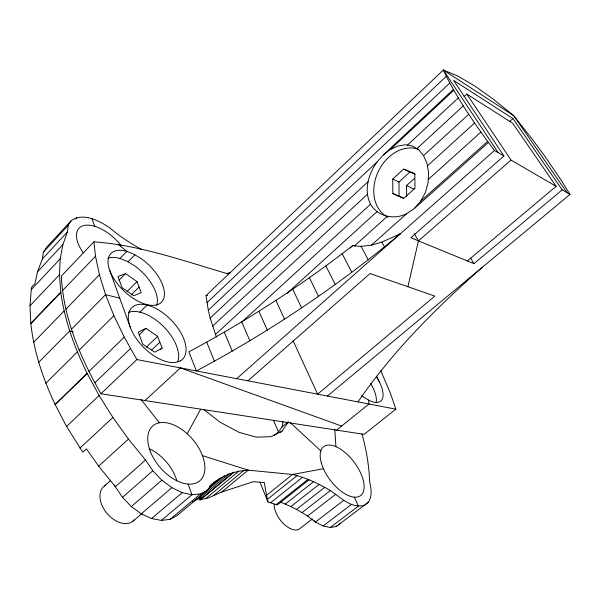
<?xml version="1.0" encoding="UTF-8"?>
<svg xmlns="http://www.w3.org/2000/svg" width="600" height="600" viewBox="0 0 600 600"><rect width="100%" height="100%" fill="white"/><g stroke="black" fill="none" stroke-linecap="round" stroke-linejoin="round"><path stroke-width="0.9" d="M216.405 337.118L210.165 318.06L377.055 161.977L383.347 154.935L390.42 149.483L397.935 146.002L405.382 144.773L412.425 146.01L418.612 149.678L423.57 155.618L427.028 163.493L428.61 172.695L428.107 182.528L425.513 192.248L420.825 201.045L414.48 208.388L406.755 213.608L371.362 245.183L361.065 246.337L354.442 245.985L352.935 245.423C301.485 285.577 246.397 321 188.88 351.817L196.388 370.957C268.905 332.265 337.605 286.35 400.612 233.55L381.892 242.115L371.362 245.183M361.928 433.89L362.475 435.668C366.487 450.84 369.142 466.373 369.675 482.077C371.31 488.707 372.337 496.17 368.407 502.23L364.207 505.365C348.255 509.018 337.785 493.373 324.668 487.38C314.535 481.755 303.78 477.112 292.462 474.487L248.197 470.138L238.695 471.21L228.99 473.918L219.99 478.252L211.822 484.222L207.278 490.298L200.52 493.92L191.977 494.745L182.205 492.638L171.907 487.68L161.858 480.202L152.835 470.752L145.53 460.05L128.46 439.095L112.913 417.472L99.097 395.513L87.105 373.282C74.595 347.752 64.672 320.707 60.802 292.433L59.453 274.718L60.218 258.803L62.903 244.545L67.373 232.028L68.205 225.33L71.43 220.433C83.715 212.362 98.873 220.718 109.627 227.708C119.317 236.153 130.192 243.09 141.345 249.405M207.278 490.298L177.045 515.52L170.1 519.338L161.415 520.395L151.575 518.535L141.285 513.825L131.325 506.58L122.453 497.317L115.35 486.75L98.655 466.14L86.392 448.868L82.778 452.213L66.578 426.465L55.095 404.445C43.088 378.907 33.892 351.817 30.84 323.663L30 305.79L31.245 289.65L31.852 286.83L35.01 283.462L37.508 271.77L42.367 258.968L43.388 252.157L46.777 247.095L71.43 220.433M377.055 161.977C368.445 173.82 363.548 190.395 370.53 204.18C377.52 216.667 394.485 220.2 406.755 213.608M274.327 435.428L278.61 431.85L282.007 426.96L283.013 421.597M407.903 286.718L418.455 240.877L511.005 160.08L556.125 186.337L467.362 260.962M187.222 433.755L200.58 409.298M280.575 432.353L282 431.168L288.285 422.04M357.998 401.903C392.7 351.255 436.515 307.59 482.46 267.165M43.388 252.157L68.205 225.33M75.495 218.97L76.755 217.612M42.367 258.968L67.373 232.028M37.508 271.77L62.903 244.545M31.245 289.65L60.218 258.803M30 305.79L59.453 274.718M228.57 274.028C184.32 261.15 140.235 245.167 93.885 241.83L61.358 276.075C63.307 318.112 80.438 357.615 100.942 393.757L364.118 434.362L395.873 409.155L390.39 393.202L380.73 370.657M30.765 323.407L60.72 292.178M30.84 323.663L60.802 292.433M62.498 290.655L95.505 256.252L93.885 241.83M33.638 342.33L64.095 311.01M65.82 309.233L99.405 274.702L95.505 256.252M107.933 258.202A34.95 18.21 43.7 0 1 119.94 258.457L126.84 251.385L133.905 254.205L141.083 258.555A35.108 17.992 43.8 0 1 160.65 302.94A35.108 17.992 43.8 0 1 114.48 279.705A35.108 17.992 43.8 0 1 126.84 251.385L118.86 244.822M128.002 261.825L134.895 254.805M118.972 280.275L125.565 273.608L137.04 281.587L141.18 292.59L133.792 295.778L122.07 287.715L117.99 276.548L125.565 273.608M38.662 362.355L69.637 331.02L73.275 331.77M71.392 329.243L105.57 294.675L119.738 298.147M127.14 291.487L137.04 281.587M131.145 294.99L139.102 287.07M45.848 383.25L77.347 351.968M79.14 350.19L113.903 315.668L105.57 294.675L99.405 274.702M139.86 312.142L147.09 305.062L146.917 304.597M55.095 404.445L87.105 373.282M88.92 371.513L124.267 337.118L113.903 315.668M55.177 404.722L87.195 373.567M139.163 334.875L145.89 328.38L157.657 336.345L162.097 348.135L160.74 349.425M94.95 382.733L130.59 348.435L124.267 337.118M146.197 347.272L157.657 336.345M66.578 426.465L99.097 395.513M100.942 393.757L136.868 359.558L395.873 409.155M210.165 318.06L208.29 310.245L206.017 295.612L443.317 70.012L457.905 76.08L474.81 86.01L493.582 99.368L513.668 115.62L532.912 140.093L544.785 156.203L560.857 179.722L570 194.407L327.39 396.045M151.74 349.935L159.87 342.218M206.91 302.752L446.317 76.282L443.317 70.012L513.668 115.62L567.045 192.69M208.29 310.245L449.82 83.032L446.317 76.282M383.347 154.935L453.368 89.415L449.82 83.032M390.42 149.483L453.817 90.233L453.368 89.415M79.905 448.155L112.913 417.472M212.535 326.168L368.1 181.657M407.438 145.118L458.31 97.852L453.817 90.233M464.07 96.6L466.815 94.058L512.737 123.278L556.125 186.337M215.4 334.538L367.515 194.22M416.903 148.665L463.283 105.885L458.31 97.852M144.998 400.553L180.42 367.897L341.647 426.06M392.752 179.055L403.643 169.058L414.817 173.535L414.975 188.243L403.875 198.255L392.827 193.553L392.752 179.055L398.978 182.002L399.075 196.403L403.312 198.202M241.515 322.298L370.53 204.18M423.57 155.618L468.72 114.285L463.283 105.885M398.978 182.002L409.822 172.102L414.96 174.165M287.04 293.385L377.145 211.545M427.388 165.907L474.607 123.015L468.72 114.285M406.635 196.29L406.545 185.587L414.63 178.245M98.655 466.14L128.46 439.095M350.145 247.928L352.935 245.423M354.442 245.985L387.495 216.21M428.205 179.542L480.923 132.053L474.607 123.015M509.482 121.695L512.955 118.59L562.178 189.855L570 194.407M420.825 201.045L487.643 141.352L480.923 132.053M414.48 208.388L488.438 142.41L487.643 141.352M104.512 485.947L110.67 480.45M236.678 378.675L494.467 150.465L503.947 155.977L410.835 237.75L473.94 263.67L562.178 189.855M145.53 460.05L115.35 486.75L114.608 485.048M247.92 380.827L370.058 273.555L434.857 296.1L317.632 394.178L293.077 340.718M122.453 497.317L152.835 470.752M131.325 506.58L161.858 480.202M141.285 513.825L171.907 487.68M132.892 521.22L141.983 513.457M151.575 518.535L182.205 492.638M161.415 520.395L191.977 494.745L188.115 484.08M209.4 486.375L215.798 481.028M170.1 519.338L200.52 493.92M209.385 487.11L219.99 478.252M282.007 426.96L288.127 421.853M192.562 501.803L194.827 500.55L224.392 475.882M194.827 500.55L199.553 498.457L228.99 473.918M199.538 498.412L199.972 500.055L232.913 472.643M199.972 500.055L233.76 472.365M200.843 499.748L205.905 498.435L238.695 471.21M205.905 498.435L208.493 497.978L213.353 495.653L243.78 470.452M213.353 495.653L221.685 492.045L248.197 470.138L202.455 455.625M336.623 430.125L368.94 404.002L368.535 400.05M309 479.805L277.237 504.99L267.952 501.93L266.513 495.33L292.462 474.487L323.438 468.72M267.375 499.388L297.038 475.643M270.683 502.702L302.498 477.345M276.233 504.585L308.002 479.377M280.71 502.23L285.27 504.06L313.538 481.74M285.27 504.06L290.85 506.603L319.095 484.41M290.85 506.603L296.438 509.452L324.668 487.38M296.438 509.452L302.01 512.602L330.24 490.65M302.01 512.602L307.56 516.037L335.798 494.205M312.337 518.947L300.638 527.947A19.335 10.538 53.9 0 1 284.445 524.58A19.335 10.538 53.9 0 1 274.095 503.963M343.68 500.4L315.397 522.075L307.56 516.037M314.385 520.65L315.397 522.075L323.145 525.975L351.405 504.472M323.145 525.975L330.233 527.482L358.41 506.153L354.337 497.175M330.233 527.482L336.165 526.537L368.407 502.23M336.165 526.537L340.553 523.268M162.097 348.135L154.718 352.155L142.688 344.115L138.308 332.13L145.89 328.38M282 431.168L270.998 436.68L256.35 437.168L238.987 432.315L220.192 422.257L203.632 409.35M199.553 498.457L203.565 497.062M221.685 492.045L253.29 481.665L264.322 482.618L266.513 495.33M226.95 273.405L230.392 272.692M206.017 295.612L207.667 295.447M119.94 258.457L127.012 261.225L134.19 265.522A34.95 18.21 43.7 0 1 156.69 305.28M392.827 193.553L399.075 196.403M406.545 185.587L414.09 189.165M403.643 169.058L409.822 172.102M512.955 118.59L453.585 80.392L503.947 155.977M290.168 422.543L320.827 450.87M141.007 399.495L159.435 422.798M488.438 142.41L494.467 150.465M466.815 94.058L511.005 160.08M443.317 70.012L498.135 152.595M470.595 258.082L473.94 263.67M414.27 233.565L418.455 240.877M130.59 348.435L136.868 359.558M381.892 242.115L384.48 246.825M361.065 246.337L368.205 259.733M342.18 253.74L351.78 272.28M325.86 265.897L335.212 284.483M376.553 376.245L379.433 382.005M309.375 277.718L318.48 296.355M292.725 289.207L301.59 307.905M275.895 300.39L284.528 319.14M258.885 311.257L267.285 330.067M241.688 321.825L249.862 340.71M273.502 420.322L278.58 432.232M224.295 332.1L232.237 351.067M206.692 342.097L214.417 361.147M260.002 482.235L267.952 501.93M91.942 218.632L94.725 226.312M109.657 270.278L130.185 327.038M334.808 429.202L335.903 446.655M376.373 376.657A29.168 12.525 50.7 0 1 369.278 400.5L363.84 397.222A29.168 12.525 50.7 0 1 361.748 395.632M128.438 312.397A36.008 19.635 45.4 0 1 163.485 326.49A36.008 19.635 45.4 0 1 177.765 361.868M370.71 383.603A29.062 12.697 50.7 0 1 376.222 402.232M387.982 217.237A37.305 28.845 -64.1 0 1 377.955 172.238A37.305 28.845 -64.1 0 1 418.875 149.407M149.385 448.815A35.543 22.237 49.7 0 1 176.865 480.87M134.542 519.533A22.65 14.977 49.9 0 1 106.905 513.285A22.65 14.977 49.9 0 1 105.855 485.138M83.295 252.862A32.295 16.515 42.3 0 1 84.472 225.382A32.295 16.515 42.3 0 1 121.102 245.558M180.458 360.84L175.192 362.505A36.172 19.402 45.5 0 1 129.097 323.498A36.172 19.402 45.5 0 1 162.87 312.817A36.172 19.402 45.5 0 1 180.458 360.84M321.36 463.058A30.652 14.955 53 0 0 358.695 496.643A30.652 14.955 53 0 0 346.38 453.653A30.652 14.955 53 0 0 321.36 463.058M150.352 451.433A36.12 21.495 49.6 0 0 199.635 480.915A36.12 21.495 49.6 0 0 178.98 427.62A36.12 21.495 49.6 0 0 150.352 451.433"/></g></svg>
